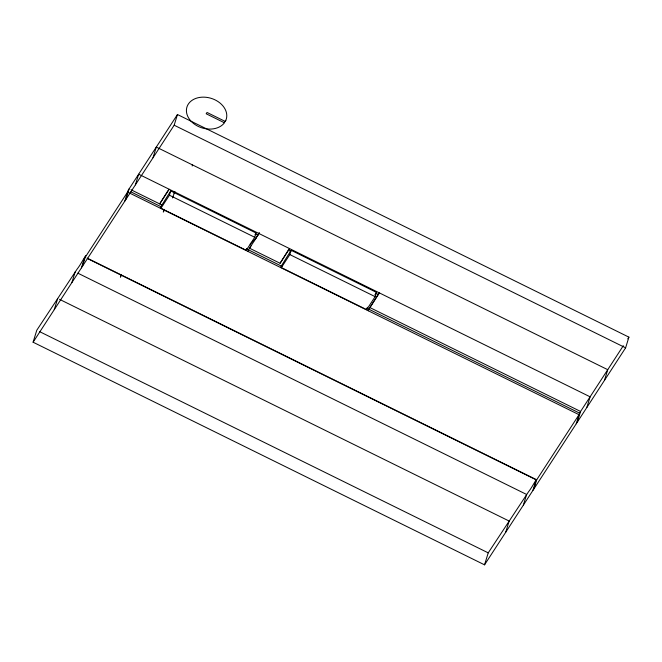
<?xml version="1.0" encoding="UTF-8"?>
<svg xmlns="http://www.w3.org/2000/svg" width="662" height="662" viewBox="0 0 662 662"><rect width="100%" height="100%" fill="white"/><g stroke="black" fill="none" stroke-linecap="round" stroke-linejoin="round"><path stroke-width="0.99" d="M124.795 201.157L128.08 190.474L177.457 114.518L628.9 337.14L625.615 347.831L484.543 564.835L33.1 342.213L36.782 330.239L77.131 269.095A22.103 3.062 -63.8 0 0 82.469 260.894L85.762 255.573L82.477 266.256M54.259 309.659L57.71 298.438M71.893 282.533L75.178 271.85M81.418 267.887L84.703 257.204M125.854 199.535L129.14 188.844M135.371 184.88L138.664 174.197L590.107 396.819L586.822 407.502M153.005 157.755L156.298 147.072L607.741 369.694L604.456 380.377M120.898 275.044L120.426 277.179L121.46 275.02M33.1 342.213L174.172 125.209L177.457 114.518M160.891 206.652L160.394 208.249L161.454 206.627L160.957 208.224L246.264 250.294L254.729 237.277L256.045 232.999L170.738 190.929L160.891 206.652L130.819 191.823M163.779 209.92L163.448 210.988L164.507 209.366M163.804 210.45L163.307 212.047L164.341 209.895L163.638 210.979M160.957 208.224L169.422 195.207L170.738 190.929M172.807 196.879L172.484 197.946L174.826 191.517M192.162 165.988L192.485 164.921M246.264 250.294L246.761 248.689M247.96 251.436L248.449 249.831L259.032 233.554M281.284 266.025L280.796 267.622L281.855 266L281.358 267.597L366.665 309.667L375.131 296.65L376.446 292.372L291.139 250.302L281.284 266.025L246.62 248.929M281.358 267.597L289.824 254.58L291.139 250.302M366.665 309.667L367.41 307.267M368.362 310.809L368.85 309.204L379.434 292.927M484.543 564.835L488.225 552.861L528.574 491.717A22.103 3.062 -63.8 0 0 533.911 483.508L536.146 479.818L87.417 258.536M505.702 532.281L509.152 521.06L59.522 299.332M523.336 505.156L526.629 494.473L77.893 273.191M532.86 490.509L536.146 479.818M533.92 488.879L536.708 479.801L579.035 414.693L127.592 192.071L85.266 257.179M576.238 423.779L579.523 413.096L623.331 345.705M577.297 422.149L580.582 411.466L369.909 307.573L378.705 293.489M167.966 190.648L159.691 203.904L169.207 189.258M255.011 234.654L256.045 232.999M251.063 245.718L249.508 248.2L280.084 263.277L289.608 248.631M254.167 240.745L259.363 232.486M280.084 263.277L288.88 249.193M374.891 294.863L376.446 292.372M174.503 192.584L174.851 192.046L174.172 193.652M627.783 338.853L628.9 337.14M250.153 244.162L255.946 238.303M225.245 121.444L207.024 112.457L206.172 113.773L224.393 122.76M174.172 125.209L625.615 347.831M255.714 234.067L257.973 235.184M288.549 250.261L290.808 251.378M376.115 293.44L378.374 294.557M169.422 195.207L254.729 237.277M289.824 254.58L375.131 296.65M130.993 189.754L161.942 205.021M367.013 308.293L579.523 413.096M87.078 258.072L536.708 479.801M39.497 331.579L488.225 552.861M225.841 120.335L223.607 123.777A20.58 15.466 17.1 0 1 189.547 119.392A20.58 15.466 17.1 0 1 204.004 97.149A20.58 15.466 17.1 0 1 225.841 120.335"/></g></svg>
